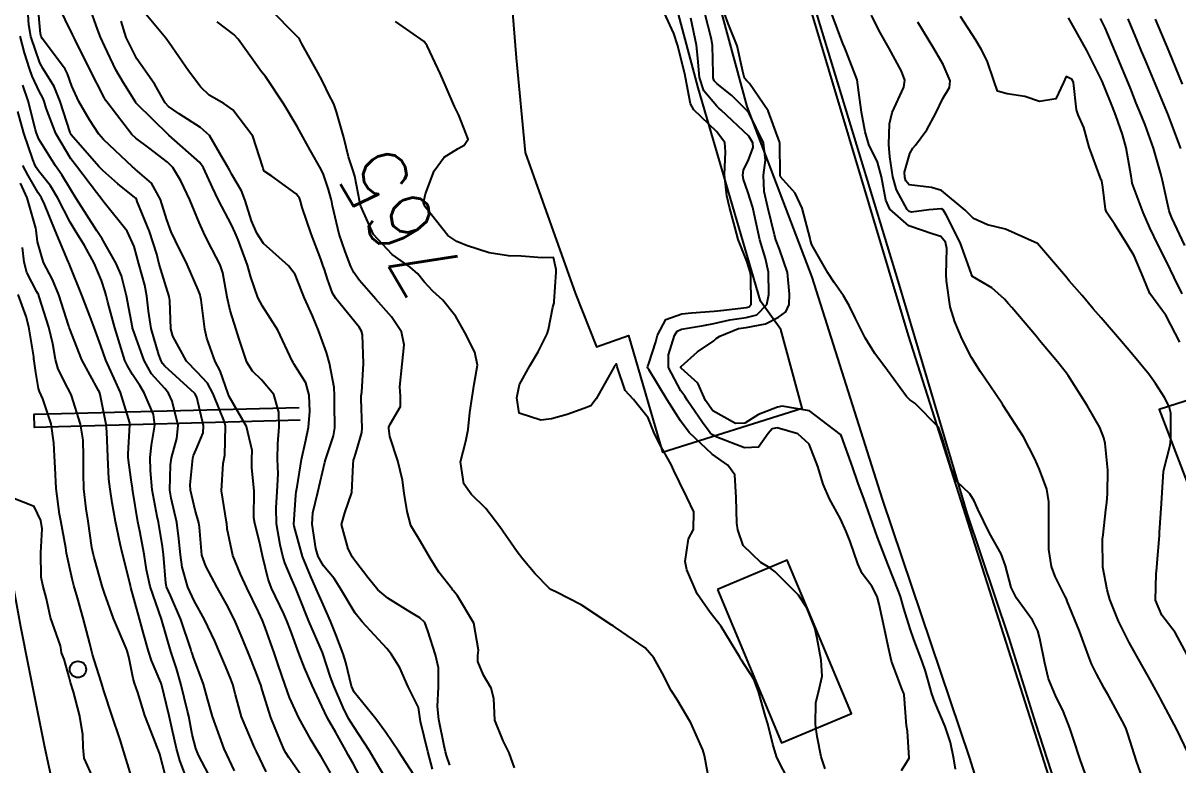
# Model space of a CAD drawing. Header units: metres. Extents: x 318500 to 325275, y 7408834 to 7428799.
# Drawn here: x 319965.3 to 320036.9, y 7411108.2 to 7411154.2 of the extents above; entities that cross this region are included whole.
import ezdxf
from ezdxf.enums import TextEntityAlignment as Align

# ---------------------------------------------------------------- set-up
doc = ezdxf.new("R2010")
doc.units = ezdxf.units.M
doc.header["$MEASUREMENT"] = 0
for name, color, linetype in [('Canaleta de Drenagem', 151, 'Continuous'), ('Cotas', 45, 'Continuous'), ('Curvas de Nivel 1m', 11, 'Continuous'), ('Curvas de Nivel 5m', 15, 'Continuous'), ('Edificações', 30, 'Continuous'), ('Linha Férrea', 20, 'Continuous'), ('Postes', 20, 'Continuous'), ('Vias Primárias', 230, 'Continuous')]:
    doc.layers.add(name, color=color, linetype=linetype)
doc.styles.add('Style-STANDARD', font='STANDARD.shx')

msp = doc.modelspace()

# ---------------------------------------------------------------- linework, layer by layer
at = {"layer": 'Canaleta de Drenagem'}
msp.add_lwpolyline([(319982.509, 7411129.544), (319966.048, 7411129.097), (319966.025, 7411129.927), (319966.08, 7411129.929), (319982.442, 7411130.344)], dxfattribs=at)
at = {"layer": 'Curvas de Nivel 1m', "flags": 128}
for points, elevation in [([(319984.393, 7411107.679), (319983.806, 7411108.693), (319983.573, 7411109.092), (319983.2, 7411109.715), (319982.435, 7411111.104), (319981.859, 7411112.355), (319981.582, 7411113.114), (319981.145, 7411114.384), (319980.891, 7411115.125), (319980.342, 7411116.706), (319980.176, 7411117.136), (319979.928, 7411117.658), (319979.202, 7411119.151), (319978.805, 7411120.004), (319978.329, 7411121.165), (319977.995, 7411122.82), (319977.96, 7411123.17), (319977.953, 7411123.219), (319977.633, 7411125.176), (319977.733, 7411126.86), (319977.807, 7411127.174), (319977.838, 7411127.388), (319977.88, 7411129.173), (319977.811, 7411129.447), (319977.114, 7411131.185), (319976.771, 7411131.844), (319976.123, 7411132.517), (319975.463, 7411133.207), (319974.622, 7411134.746), (319974.502, 7411135.217), (319974.439, 7411136.965), (319974.394, 7411137.218), (319974.196, 7411137.806), (319973.866, 7411138.884), (319973.772, 7411139.227), (319973.618, 7411139.83), (319973.164, 7411141.236), (319972.413, 7411143.102), (319972.361, 7411143.249), (319972.328, 7411143.306), (319972.271, 7411143.36), (319971.217, 7411144.204), (319970.287, 7411145.016), (319970.034, 7411145.283), (319968.319, 7411147.234), (319968.275, 7411147.301), (319968.246, 7411147.377), (319967.632, 7411149.311), (319967.267, 7411150.224), (319966.576, 7411151.327), (319966.375, 7411151.694), (319965.818, 7411153.339), (319965.693, 7411154.059), (319965.611, 7411155.342)], 758), ([(319986.217, 7411107.476), (319985.802, 7411108.256), (319985.511, 7411108.769), (319985.343, 7411109.067), (319984.723, 7411110.18), (319984.218, 7411111.084), (319983.851, 7411111.81), (319983.25, 7411113.096), (319982.781, 7411114.201), (319982.428, 7411115.105), (319981.911, 7411116.529), (319981.692, 7411117.113), (319981.502, 7411117.541), (319980.742, 7411119.128), (319980.527, 7411119.702), (319980.173, 7411121.137), (319979.983, 7411122.003), (319979.695, 7411123.145), (319979.65, 7411123.501), (319979.655, 7411125.146), (319979.518, 7411126.621), (319979.516, 7411127.148), (319979.536, 7411127.67), (319979.195, 7411129.153), (319978.108, 7411131.016), (319978.043, 7411131.171), (319977.545, 7411132.6), (319977.252, 7411133.183), (319976.719, 7411134.624), (319976.61, 7411135.193), (319976.371, 7411137.014), (319976.34, 7411137.198), (319976.311, 7411137.318), (319976.194, 7411137.638), (319975.505, 7411139.207), (319974.773, 7411140.674), (319974.513, 7411141.217), (319974.251, 7411141.965), (319973.86, 7411143.226), (319973.286, 7411144.241), (319972.289, 7411145.114), (319972.21, 7411145.172), (319972.117, 7411145.253), (319970.315, 7411146.95), (319970.032, 7411147.283), (319969.45, 7411148.172), (319968.793, 7411149.296), (319968.36, 7411150.262), (319968.086, 7411151.023), (319967.936, 7411151.307), (319966.541, 7411153.184), (319966.445, 7411153.329), (319966.402, 7411153.496), (319966.238, 7411155.333)], 759), ([(319989.792, 7411107.214), (319988.613, 7411109.022), (319987.827, 7411110.181), (319987.196, 7411111.04), (319985.865, 7411112.698), (319985.692, 7411113.063), (319985.339, 7411114.523), (319985.171, 7411115.071), (319984.715, 7411116.271), (319984.402, 7411117.083), (319983.936, 7411118.129), (319983.509, 7411119.094), (319983.149, 7411119.908), (319982.665, 7411121.103), (319982.138, 7411122.968), (319982.122, 7411123.109), (319982.237, 7411124.897), (319982.269, 7411125.108), (319982.332, 7411125.406), (319982.598, 7411127.112), (319982.862, 7411128.315), (319983.029, 7411129.106), (319983.112, 7411130.088), (319983.065, 7411131.106), (319982.869, 7411131.861), (319982.129, 7411133.047), (319982.079, 7411133.121), (319982.027, 7411133.226), (319981.134, 7411135.13), (319980.182, 7411136.621), (319979.894, 7411137.144), (319979.458, 7411138.406), (319979.238, 7411139.155), (319978.671, 7411140.726), (319978.477, 7411141.166), (319978.247, 7411141.648), (319977.457, 7411143.182), (319977.067, 7411143.977), (319976.523, 7411145.196), (319976.295, 7411145.523), (319974.365, 7411147.22), (319974.321, 7411147.261), (319973.405, 7411148.163), (319972.349, 7411149.208), (319972.318, 7411149.25), (319971.551, 7411150.451), (319971.092, 7411151.269), (319970.391, 7411152.708), (319970.128, 7411153.283), (319969.969, 7411153.722), (319969.412, 7411155.29)], 761), ([(319990.714, 7411107.911), (319990.425, 7411109.001), (319989.984, 7411110.861), (319989.964, 7411111.008), (319989.851, 7411111.742), (319989.215, 7411113.017), (319988.703, 7411114.201), (319988.181, 7411115.027), (319987.895, 7411115.39), (319986.36, 7411117.053), (319985.928, 7411117.586), (319985.045, 7411119.074), (319984.618, 7411119.742), (319983.964, 7411120.514), (319983.629, 7411121.093), (319983.485, 7411121.587), (319983.257, 7411123.097), (319983.297, 7411123.81), (319983.615, 7411125.094), (319984.049, 7411126.942), (319984.091, 7411127.089), (319984.574, 7411128.581), (319984.662, 7411129.081), (319984.646, 7411130.537), (319984.637, 7411131.082), (319984.614, 7411131.581), (319984.334, 7411133.087), (319984.14, 7411133.739), (319983.647, 7411135.098), (319983.268, 7411136.009), (319982.772, 7411137.111), (319982.609, 7411137.529), (319982.204, 7411138.57), (319981.79, 7411139.124), (319980.231, 7411140.507), (319979.817, 7411141.146), (319979.504, 7411141.898), (319979.097, 7411143.158), (319978.873, 7411143.758), (319978.286, 7411144.77), (319978.142, 7411145.026), (319978.062, 7411145.173), (319977.745, 7411145.732), (319976.881, 7411147.192), (319976.327, 7411147.698), (319975.019, 7411148.534), (319974.347, 7411148.994), (319974.145, 7411149.223), (319973.492, 7411150.364), (319972.879, 7411151.242), (319972.38, 7411151.94), (319971.717, 7411153.26), (319971.404, 7411154.276)], 762), ([(319991.802, 7411108.157), (319991.59, 7411108.765), (319991.533, 7411108.984), (319991.444, 7411109.357), (319991.115, 7411110.991), (319991.038, 7411111.806), (319991.092, 7411112.992), (319991.092, 7411114.202), (319990.912, 7411114.995), (319990.431, 7411116.483), (319990.234, 7411117.005), (319989.924, 7411117.305), (319989.216, 7411117.732), (319987.942, 7411118.517), (319987.324, 7411119.039), (319986.706, 7411119.797), (319985.967, 7411120.77), (319985.844, 7411120.937), (319985.761, 7411121.063), (319985.481, 7411121.564), (319985.082, 7411123.074), (319985.279, 7411123.803), (319985.717, 7411125.065), (319985.79, 7411126.806), (319985.828, 7411127.063), (319985.876, 7411127.239), (319986.062, 7411127.853), (319986.341, 7411128.792), (319986.363, 7411129.057), (319986.291, 7411130.874), (319986.301, 7411131.058), (319986.331, 7411131.277), (319986.431, 7411133.057), (319986.37, 7411134.845), (319986.319, 7411135.058), (319986.164, 7411135.306), (319984.723, 7411137.082), (319984.524, 7411137.416), (319984.202, 7411138.294), (319984.013, 7411138.898), (319983.945, 7411139.094), (319983.789, 7411139.523), (319983.194, 7411141.106), (319982.647, 7411142.732), (319982.54, 7411143.116), (319982.468, 7411143.314), (319982.275, 7411143.586), (319980.751, 7411144.67), (319980.288, 7411144.989), (319980.243, 7411145.094), (319980.227, 7411145.141), (319980.196, 7411145.237), (319979.576, 7411147.151), (319978.344, 7411148.778), (319977.785, 7411149.178), (319976.868, 7411149.705), (319976.36, 7411150.184), (319975.596, 7411151.208), (319974.396, 7411152.945), (319974.193, 7411153.223), (319972.939, 7411154.726)], 763), ([(319995.801, 7411108.007), (319995.471, 7411108.933), (319995.097, 7411109.662), (319994.578, 7411110.943), (319994.513, 7411112.29), (319994.364, 7411112.945), (319993.878, 7411113.751), (319993.526, 7411114.595), (319993.531, 7411114.955), (319993.566, 7411115.284), (319993.274, 7411116.96), (319992.268, 7411118.652), (319992.017, 7411118.979), (319991.989, 7411119.018), (319991.951, 7411119.058), (319991.102, 7411120.134), (319990.577, 7411121.001), (319989.985, 7411122.02), (319989.382, 7411123.016), (319989.152, 7411123.879), (319988.965, 7411125.021), (319988.855, 7411125.838), (319988.57, 7411127.032), (319988.072, 7411128.527), (319988.014, 7411129.041), (319988.016, 7411129.105), (319988.084, 7411129.308), (319988.737, 7411130.394), (319988.738, 7411131.031), (319988.703, 7411131.618), (319988.835, 7411133.029), (319988.952, 7411134.224), (319988.788, 7411135.031), (319988.174, 7411135.959), (319987.213, 7411137.05), (319986.201, 7411138.202), (319985.84, 7411138.699), (319985.665, 7411139.068), (319985.303, 7411139.994), (319984.926, 7411141.08), (319984.521, 7411142.831), (319984.477, 7411143.087), (319984.441, 7411143.257), (319984.277, 7411143.839), (319983.965, 7411144.773), (319983.816, 7411145.097), (319983.13, 7411146.286), (319982.675, 7411147.115), (319982.329, 7411147.751), (319981.491, 7411149.129), (319980.367, 7411150.845), (319980.231, 7411151.005), (319980.106, 7411151.144), (319979.39, 7411152.15), (319978.668, 7411153.166), (319978.404, 7411153.449), (319977.36, 7411154.241)], 764), ([(320013.079, 7411106.697), (320012.251, 7411108.26), (320012.056, 7411108.708), (320011.821, 7411109.467), (320011.508, 7411110.715), (320011.376, 7411111.188), (320010.94, 7411112.724), (320010.64, 7411113.491), (320009.889, 7411114.673), (320009.859, 7411114.71), (320009.841, 7411114.741), (320009.772, 7411114.861), (320008.615, 7411116.76), (320007.933, 7411117.628), (320007.13, 7411118.778), (320006.488, 7411120.262), (320006.385, 7411120.786), (320006.589, 7411122.186), (320006.901, 7411122.781), (320006.928, 7411123.869), (320006.496, 7411124.785), (320006.039, 7411125.704), (320005.681, 7411126.43), (320005.52, 7411126.798), (320004.797, 7411128.081), (320004.433, 7411128.815), (320004.093, 7411129.692), (320003.175, 7411130.834), (320002.656, 7411131.383), (320002.166, 7411132.849), (320002.133, 7411133.033), (320002.036, 7411132.947), (320001.988, 7411132.852), (320001.788, 7411132.516), (320000.875, 7411130.869), (320000.532, 7411130.445), (320000.101, 7411130.274), (319999.075, 7411129.906), (319998.091, 7411129.629), (319997.442, 7411129.558), (319996.096, 7411129.988), (319995.951, 7411130.932), (319996.118, 7411131.75), (319996.748, 7411132.921), (319997.27, 7411133.786), (319997.825, 7411134.905), (319997.906, 7411135.162), (319998.185, 7411136.555), (319998.256, 7411136.832), (319998.265, 7411136.899), (319998.377, 7411138.73), (319998.378, 7411138.898), (319998.221, 7411139.622), (319997.525, 7411139.606), (319996.222, 7411139.71), (319995.422, 7411139.742), (319994.224, 7411139.92), (319992.825, 7411140.38), (319992.235, 7411140.621), (319991.674, 7411140.988), (319990.266, 7411142.774), (319990.17, 7411143.012), (319990.276, 7411143.571), (319990.825, 7411145.002), (319991.446, 7411145.85), (319992.311, 7411146.397), (319992.686, 7411146.605), (319992.921, 7411146.974), (319992.342, 7411148.447), (319992.083, 7411148.984), (319991.562, 7411150.192), (319991.21, 7411150.997), (319990.396, 7411152.761), (319990.204, 7411153.013), (319988.418, 7411154.253)], 766), ([(320015.073, 7411107.941), (320014.825, 7411108.675), (320014.577, 7411109.93), (320014.464, 7411110.681), (320014.492, 7411112.049), (320014.653, 7411112.678), (320014.89, 7411113.685), (320014.816, 7411114.676), (320014.576, 7411116.014), (320014.419, 7411116.683), (320013.938, 7411117.923), (320013.417, 7411118.695), (320011.964, 7411120.148), (320011.643, 7411120.391), (320011.075, 7411120.723), (320009.986, 7411121.788), (320009.651, 7411122.745), (320009.591, 7411123.161), (320009.558, 7411124.747), (320009.457, 7411126.162), (320009.026, 7411126.755), (320008.06, 7411127.442), (320006.631, 7411128.784), (320006.091, 7411129.503), (320005.28, 7411130.808), (320004.129, 7411132.691), (320004.075, 7411132.766), (320004.055, 7411132.821), (320004.062, 7411132.89), (320004.134, 7411133.063), (320004.564, 7411134.406), (320004.671, 7411134.815), (320005.191, 7411135.793), (320006.18, 7411136.148), (320006.778, 7411136.194), (320008.183, 7411136.302), (320008.594, 7411136.354), (320010.187, 7411136.524), (320010.355, 7411136.571), (320010.47, 7411136.737), (320010.456, 7411138.489), (320010.425, 7411138.738), (320010.22, 7411139.399), (320009.671, 7411140.749), (320009.46, 7411141.543), (320009.142, 7411142.757), (320008.967, 7411143.45), (320008.822, 7411144.762), (320008.889, 7411146.184), (320008.845, 7411146.762), (320008.33, 7411147.445), (320006.932, 7411148.791), (320006.723, 7411149.164), (320006.408, 7411150.799), (320006.373, 7411151.012), (320005.903, 7411152.805), (320005.693, 7411153.525), (320005.088, 7411154.813)], 767), ([(320019.802, 7411107.835), (320020.279, 7411108.603), (320020.174, 7411110.266), (320020.116, 7411110.606), (320019.96, 7411112.517), (320019.942, 7411112.609), (320019.924, 7411112.662), (320019.872, 7411112.795), (320019.186, 7411114.617), (320018.976, 7411115.548), (320018.75, 7411116.622), (320018.416, 7411118.152), (320018.286, 7411118.627), (320017.956, 7411119.252), (320017.364, 7411120.039), (320017.1, 7411120.643), (320016.619, 7411122.023), (320016.362, 7411122.655), (320016.011, 7411123.424), (320015.334, 7411124.67), (320014.944, 7411125.581), (320014.615, 7411126.682), (320014.071, 7411128.064), (320013.364, 7411128.697), (320012.086, 7411129.08), (320011.782, 7411129.017), (320011.539, 7411128.718), (320010.926, 7411127.869), (320010.066, 7411127.839), (320008.349, 7411128.492), (320008.078, 7411128.638), (320007.938, 7411128.771), (320007.463, 7411129.406), (320006.513, 7411130.794), (320006.355, 7411131.039), (320006.116, 7411131.365), (320005.346, 7411132.808), (320005.343, 7411133.607), (320005.729, 7411134.804), (320005.894, 7411135.072), (320006.166, 7411135.192), (320007.531, 7411135.418), (320008.172, 7411135.541), (320009.159, 7411135.772), (320010.177, 7411135.906), (320010.838, 7411136.076), (320011.441, 7411136.727), (320011.579, 7411137.343), (320011.561, 7411138.726), (320011.376, 7411139.575), (320011.019, 7411140.732), (320010.667, 7411142.333), (320010.576, 7411142.737), (320010.28, 7411143.697), (320010.01, 7411144.467), (320009.961, 7411144.745), (320010.002, 7411145.037), (320010.304, 7411145.681), (320010.602, 7411146.451), (320010.58, 7411146.737), (320010.326, 7411147.159), (320008.628, 7411148.766), (320008.479, 7411148.895), (320008.352, 7411149.007), (320007.537, 7411149.958), (320007.276, 7411150.786), (320007.178, 7411151.998), (320007.091, 7411152.79), (320006.744, 7411154.477)], 768), ([(320023.151, 7411107.907), (320023.041, 7411108.562), (320022.83, 7411109.56), (320022.501, 7411110.57), (320021.862, 7411112.061), (320021.675, 7411112.583), (320021.291, 7411113.996), (320021.09, 7411114.592), (320020.563, 7411115.948), (320020.342, 7411116.604), (320019.939, 7411117.878), (320019.73, 7411118.612), (320019.617, 7411118.949), (320018.956, 7411120.62), (320018.291, 7411122.331), (320018.186, 7411122.628), (320018.008, 7411123.159), (320017.475, 7411124.638), (320017.089, 7411125.693), (320016.754, 7411126.649), (320016.079, 7411128.562), (320016.016, 7411128.661), (320014.102, 7411130.134), (320012.401, 7411130.412), (320012.105, 7411130.365), (320010.931, 7411129.894), (320010.089, 7411129.367), (320009.497, 7411129.341), (320008.1, 7411130.127), (320007.649, 7411130.777), (320007.173, 7411131.836), (320006.13, 7411132.769), (320006.108, 7411132.8), (320006.107, 7411132.823), (320006.131, 7411132.867), (320007.143, 7411133.787), (320008.156, 7411134.474), (320008.318, 7411134.608), (320008.539, 7411134.764), (320009.686, 7411135.229), (320010.168, 7411135.301), (320011.374, 7411135.526), (320012.178, 7411135.924), (320012.638, 7411136.259), (320012.831, 7411136.71), (320012.853, 7411137.367), (320012.735, 7411138.712), (320012.232, 7411140.156), (320012.012, 7411140.722), (320011.927, 7411141.041), (320011.521, 7411142.727), (320011.289, 7411143.721), (320011.234, 7411144.731), (320011.372, 7411145.661), (320011.247, 7411146.731), (320010.347, 7411148.549), (320010.213, 7411148.742), (320009.287, 7411149.683), (320008.366, 7411150.401), (320008.188, 7411150.592), (320008.131, 7411150.774), (320008.116, 7411151.032), (320008.074, 7411152.775), (320008.012, 7411153.17), (320007.604, 7411154.782)], 769), ([(320034.753, 7411107.359), (320034.381, 7411108.411), (320033.835, 7411110.108), (320033.726, 7411110.422), (320033.623, 7411110.643), (320032.658, 7411112.438), (320032.374, 7411112.941), (320031.884, 7411113.817), (320031.584, 7411114.453), (320031.403, 7411114.949), (320030.845, 7411116.461), (320030.078, 7411118.338), (320030.023, 7411118.469), (320029.952, 7411118.624), (320029.333, 7411119.849), (320029.095, 7411120.483), (320028.937, 7411121.534), (320028.926, 7411122.486), (320028.94, 7411123.562), (320028.945, 7411124.486), (320028.818, 7411125.268), (320028.353, 7411126.495), (320028.06, 7411127.157), (320027.356, 7411128.511), (320026.109, 7411130.457), (320026.058, 7411130.531), (320025.271, 7411131.688), (320024.693, 7411132.544), (320024.143, 7411133.43), (320023.572, 7411134.566), (320023.099, 7411135.648), (320022.817, 7411136.574), (320022.591, 7411138.191), (320022.578, 7411138.576), (320022.617, 7411140.193), (320022.52, 7411140.577), (320022.245, 7411140.928), (320021.758, 7411141.077), (320020.255, 7411141.594), (320019.078, 7411142.628), (320018.82, 7411143.176), (320018.556, 7411144.636), (320018.303, 7411145.533), (320017.783, 7411146.645), (320017.548, 7411147.431), (320017.318, 7411148.65), (320017.154, 7411149.86), (320017.053, 7411150.653), (320016.395, 7411152.36), (320016.257, 7411152.662), (320016.159, 7411152.908), (320015.495, 7411154.674)], 771), ([(320037.811, 7411108.435), (320036.882, 7411110.38), (320035.868, 7411112.284), (320035.808, 7411112.391), (320035.11, 7411113.629), (320034.672, 7411114.408), (320033.91, 7411115.776), (320033.58, 7411116.425), (320033.265, 7411117.095), (320032.722, 7411118.438), (320032.544, 7411119.03), (320032.285, 7411120.445), (320032.272, 7411122.169), (320032.301, 7411122.445), (320032.478, 7411123.989), (320032.528, 7411124.443), (320032.582, 7411124.988), (320032.6, 7411126.442), (320032.427, 7411128.093), (320032.353, 7411128.446), (320032.09, 7411129.091), (320031.31, 7411130.458), (320030.128, 7411132.315), (320030.065, 7411132.407), (320030.022, 7411132.472), (320029.463, 7411133.157), (320028.363, 7411134.497), (320028.164, 7411134.739), (320026.65, 7411136.523), (320026.435, 7411136.769), (320026.195, 7411137.049), (320025.405, 7411137.744), (320024.209, 7411138.447), (320024.143, 7411138.561), (320024.118, 7411138.654), (320023.435, 7411140.568), (320022.565, 7411142.277), (320022.377, 7411142.579), (320022.271, 7411142.64), (320021.494, 7411142.592), (320020.425, 7411142.451), (320020.268, 7411142.494), (320020.146, 7411142.612), (320019.49, 7411143.83), (320019.262, 7411144.625), (320019.072, 7411145.865), (320019.022, 7411146.629), (320019.055, 7411147.913), (320019.229, 7411148.627), (320019.95, 7411150.2), (320020.01, 7411150.615), (320019.807, 7411151.19), (320019.017, 7411152.631), (320018.416, 7411153.692), (320017.935, 7411154.645)], 772), ([(320037.063, 7411134.381), (320036.185, 7411136.066), (320035.948, 7411136.394), (320035.19, 7411137.4), (320034.777, 7411138.414), (320034.23, 7411139.739), (320033.813, 7411140.426), (320033.028, 7411141.669), (320032.51, 7411142.446), (320032.444, 7411142.62), (320032.286, 7411144.002), (320032.215, 7411144.377), (320032.185, 7411144.452), (320032.124, 7411144.621), (320031.446, 7411146.463), (320031.111, 7411147.696), (320030.751, 7411148.474), (320030.656, 7411148.778), (320030.456, 7411150.479), (320030.373, 7411150.675), (320030.012, 7411150.847), (320029.839, 7411150.485), (320029.378, 7411149.472), (320028.358, 7411149.303), (320027.454, 7411149.606), (320026.362, 7411149.779), (320025.76, 7411149.935), (320025.539, 7411150.542), (320025.108, 7411151.83), (320024.741, 7411152.555), (320024.408, 7411153.101), (320023.467, 7411154.57)], 774), ([(320037.368, 7411140.383), (320036.569, 7411142.092), (320036.444, 7411142.397), (320036.405, 7411142.532), (320036.277, 7411143.079), (320035.977, 7411144.403), (320035.877, 7411144.824), (320035.418, 7411146.409), (320034.907, 7411147.848), (320034.679, 7411148.417), (320034.358, 7411149.207), (320034.011, 7411150.07), (320033.866, 7411150.428), (320033.504, 7411151.312), (320033.038, 7411152.44), (320032.421, 7411153.867), (320032.144, 7411154.454)], 776), ([(320037.111, 7411146.388), (320036.38, 7411148.37), (320036.366, 7411148.4), (320036.35, 7411148.437), (320035.532, 7411150.408), (320034.907, 7411151.9), (320034.692, 7411152.417), (320034.41, 7411153.092), (320033.858, 7411154.429)], 777), ([(320037.228, 7411150.387), (320036.4, 7411152.4), (320035.556, 7411154.409)], 778), ([(320037.799, 7411114.464), (320036.771, 7411116.381), (320035.936, 7411117.456), (320035.557, 7411118.396), (320035.587, 7411120.016), (320035.633, 7411120.395), (320035.659, 7411120.71), (320035.788, 7411122.393), (320035.801, 7411122.595), (320035.925, 7411124.392), (320036.05, 7411126.39), (320036.457, 7411128.003), (320036.495, 7411128.386), (320036.509, 7411129.981), (320036.398, 7411130.387), (320036.116, 7411130.961), (320035.558, 7411131.832), (320035.129, 7411132.405), (320034.148, 7411133.596), (320033.437, 7411134.431), (320032.182, 7411135.884), (320031.69, 7411136.458), (320030.998, 7411137.268), (320030.207, 7411138.193), (320029.96, 7411138.482), (320028.24, 7411140.5), (320026.253, 7411141.379), (320025.142, 7411141.661), (320024.262, 7411142.042), (320023.743, 7411142.565), (320022.282, 7411143.786), (320021.67, 7411143.975), (320020.285, 7411144.143), (320020.067, 7411144.393), (320020.003, 7411144.614), (320019.985, 7411144.924), (320020.312, 7411146.082), (320020.507, 7411146.417), (320020.677, 7411146.605), (320021.381, 7411147.548), (320021.919, 7411148.586), (320022.359, 7411149.481), (320022.767, 7411150.175), (320022.821, 7411150.575), (320022.385, 7411151.589), (320021.801, 7411152.589), (320020.813, 7411154.216)], 773), ([(319982.872, 7411107.099), (319981.805, 7411108.635), (319981.622, 7411108.927), (319981.526, 7411109.114), (319981.295, 7411109.641), (319980.696, 7411111.127), (319980.16, 7411112.841), (319980.067, 7411113.137), (319980.018, 7411113.284), (319979.875, 7411113.673), (319979.463, 7411114.724), (319979.287, 7411115.149), (319978.861, 7411116.201), (319978.442, 7411117.162), (319977.935, 7411118.144), (319977.358, 7411119.176), (319976.656, 7411120.49), (319976.425, 7411121.185), (319976.269, 7411122.914), (319976.23, 7411123.188), (319976.012, 7411123.962), (319975.713, 7411125.203), (319975.695, 7411125.542), (319975.861, 7411127.202), (319975.898, 7411127.355), (319976.058, 7411127.733), (319976.503, 7411128.764), (319976.522, 7411129.193), (319976.107, 7411130.977), (319975.972, 7411131.201), (319974.127, 7411132.903), (319973.976, 7411133.07), (319973.887, 7411133.224), (319973.752, 7411133.609), (319973.284, 7411135.233), (319973.105, 7411136.307), (319973.013, 7411137.238), (319972.875, 7411137.918), (319972.519, 7411139.245), (319972.226, 7411140.323), (319971.777, 7411141.257), (319970.268, 7411143.155), (319970.171, 7411143.281), (319969.886, 7411143.671), (319968.635, 7411145.297), (319968.297, 7411145.741), (319967.36, 7411147.314), (319966.769, 7411148.898), (319966.646, 7411149.326), (319966.561, 7411149.536), (319966.356, 7411149.907), (319965.895, 7411150.866), (319965.728, 7411151.34), (319965.416, 7411152.313), (319965.156, 7411153.349)], 757), ([(319980.409, 7411107.744), (319979.809, 7411109.015), (319979.77, 7411109.101), (319979.751, 7411109.141), (319979.687, 7411109.267), (319978.88, 7411111.154), (319978.495, 7411112.526), (319978.33, 7411113.163), (319978.207, 7411113.498), (319977.881, 7411114.295), (319977.513, 7411115.174), (319977.23, 7411115.847), (319976.59, 7411117.183), (319975.937, 7411118.356), (319975.548, 7411119.196), (319975.196, 7411120.435), (319975.083, 7411121.203), (319974.997, 7411122.193), (319974.872, 7411123.207), (319974.517, 7411124.719), (319974.437, 7411125.216), (319974.482, 7411126.779), (319974.545, 7411127.215), (319974.868, 7411128.412), (319974.952, 7411129.211), (319974.585, 7411130.733), (319974.349, 7411131.218), (319974.113, 7411131.503), (319973.305, 7411132.415), (319972.843, 7411133.239), (319972.159, 7411135.157), (319972.126, 7411135.251), (319972.119, 7411135.293), (319971.745, 7411137.257), (319971.43, 7411138.49), (319971.112, 7411139.266), (319970.233, 7411140.788), (319969.913, 7411141.283), (319969.291, 7411142.253), (319968.617, 7411143.297), (319968.276, 7411143.862), (319967.73, 7411144.754), (319967.352, 7411145.314), (319966.315, 7411146.968), (319966.163, 7411147.332), (319966.102, 7411147.555), (319965.648, 7411149.341), (319965.32, 7411150.306)], 756), ([(319977.052, 7411107.177), (319976.213, 7411108.779), (319976.045, 7411109.188), (319975.823, 7411110.054), (319975.601, 7411111.194), (319975.535, 7411111.504), (319975.122, 7411113.201), (319974.837, 7411114.164), (319974.497, 7411115.211), (319973.92, 7411117.22), (319973.21, 7411119.231), (319972.995, 7411120.27), (319972.845, 7411121.237), (319972.564, 7411122.669), (319972.457, 7411123.243), (319972.133, 7411125.144), (319972.115, 7411125.249), (319972.107, 7411125.325), (319972.036, 7411125.841), (319971.864, 7411127.068), (319971.849, 7411127.253), (319971.849, 7411127.457), (319971.96, 7411129.252), (319971.948, 7411129.386), (319971.38, 7411131.261), (319970.978, 7411132.126), (319970.453, 7411133.275), (319970.143, 7411134.155), (319969.75, 7411135.284), (319969.5, 7411135.957), (319968.984, 7411137.292), (319968.209, 7411139.195), (319968.178, 7411139.269), (319968.165, 7411139.301), (319968.134, 7411139.378), (319967.331, 7411141.314), (319966.652, 7411142.937), (319966.475, 7411143.327), (319966.397, 7411143.454), (319966.273, 7411143.648), (319965.657, 7411144.712), (319965.326, 7411145.344)], 754), ([(319975.524, 7411107.194), (319975.053, 7411108.452), (319974.841, 7411109.205), (319974.561, 7411110.478), (319974.396, 7411111.212), (319973.907, 7411113.182), (319973.895, 7411113.22), (319973.89, 7411113.24), (319973.871, 7411113.284), (319973.297, 7411114.642), (319973.116, 7411115.232), (319972.809, 7411116.334), (319972.553, 7411117.241), (319972.016, 7411119.182), (319971.999, 7411119.249), (319971.988, 7411119.287), (319971.952, 7411119.471), (319971.504, 7411121.255), (319971.354, 7411121.885), (319971.058, 7411123.264), (319970.862, 7411124.423), (319970.726, 7411125.27), (319970.659, 7411125.893), (319970.593, 7411127.272), (319970.523, 7411128.823), (319970.479, 7411129.274), (319970.108, 7411131.137), (319970.066, 7411131.28), (319970.012, 7411131.38), (319968.98, 7411133.291), (319968.207, 7411135.251), (319968.191, 7411135.3), (319968.161, 7411135.386), (319967.558, 7411137.309), (319967.149, 7411138.265), (319966.603, 7411139.324), (319966.229, 7411140.596), (319966.14, 7411141.332), (319966.121, 7411141.453), (319965.587, 7411143.34), (319965.169, 7411144.236)], 753), ([(319974.15, 7411107.571), (319973.806, 7411108.855), (319973.715, 7411109.128), (319973.676, 7411109.222), (319973.584, 7411109.453), (319972.888, 7411111.234), (319972.441, 7411112.661), (319972.241, 7411113.244), (319972.156, 7411113.529), (319971.886, 7411114.875), (319971.794, 7411115.251), (319971.728, 7411115.416), (319970.936, 7411117.26), (319970.387, 7411118.822), (319970.246, 7411119.267), (319969.96, 7411120.224), (319969.73, 7411121.036), (319969.675, 7411121.274), (319969.604, 7411121.647), (319969.358, 7411123.286), (319969.239, 7411124.06), (319969.108, 7411125.289), (319969.082, 7411126.247), (319969.081, 7411127.29), (319969.048, 7411128.307), (319968.882, 7411129.292), (319968.33, 7411131.074), (319968.236, 7411131.299), (319968.112, 7411131.541), (319967.517, 7411132.702), (319967.35, 7411133.312), (319967.186, 7411134.273), (319966.926, 7411135.319), (319966.325, 7411137.191), (319966.28, 7411137.329), (319966.252, 7411137.391), (319966.192, 7411137.5), (319965.574, 7411138.71), (319965.396, 7411139.342), (319965.306, 7411140.262)], 752), ([(319972.044, 7411107.498), (319971.8, 7411108.236), (319971.496, 7411109.253), (319971.346, 7411109.726), (319970.834, 7411111.26), (319970.349, 7411112.779), (319970.196, 7411113.267), (319969.88, 7411114.236), (319969.638, 7411115.024), (319969.574, 7411115.275), (319969.475, 7411115.698), (319969.049, 7411117.283), (319968.697, 7411118.53), (319968.487, 7411119.292), (319968.381, 7411119.72), (319968.034, 7411121.299), (319967.975, 7411121.637), (319967.672, 7411123.305), (319967.595, 7411123.718), (319967.379, 7411125.31), (319967.32, 7411126.588), (319967.285, 7411127.311), (319967.239, 7411128.136), (319967.081, 7411129.315), (319966.553, 7411130.873), (319966.346, 7411131.326), (319966.292, 7411131.507), (319966.122, 7411132.507), (319966.015, 7411133.218), (319966.004, 7411133.332), (319965.997, 7411133.467), (319965.695, 7411135.337), (319965.524, 7411135.985), (319965.02, 7411137.348)], 751)]:
    msp.add_lwpolyline(points, dxfattribs=dict(at, elevation=elevation))
at = {"layer": 'Curvas de Nivel 5m', "flags": 128}
for points, elevation in [([(319987.794, 7411107.406), (319987.186, 7411108.421), (319986.813, 7411109.045), (319985.832, 7411110.536), (319985.518, 7411111.065), (319985.188, 7411111.732), (319984.597, 7411113.079), (319984.404, 7411113.611), (319983.913, 7411115.09), (319983.891, 7411115.152), (319983.059, 7411117.099), (319982.447, 7411118.601), (319982.242, 7411119.107), (319981.957, 7411119.766), (319981.554, 7411120.704), (319981.429, 7411121.118), (319981.275, 7411121.827), (319981.045, 7411123.124), (319981.018, 7411124.122), (319981.093, 7411125.124), (319981.14, 7411126.228), (319981.106, 7411127.129), (319981.119, 7411128.074), (319981.207, 7411129.129), (319981.188, 7411130.035), (319980.89, 7411131.132), (319980.119, 7411132.053), (319979.56, 7411132.584), (319979.213, 7411133.154), (319978.738, 7411134.575), (319978.555, 7411135.164), (319978.178, 7411136.353), (319977.99, 7411137.173), (319977.713, 7411138.685), (319977.544, 7411139.18), (319976.787, 7411140.636), (319976.509, 7411141.196), (319976.249, 7411141.807), (319975.674, 7411143.206), (319975.107, 7411144.386), (319974.609, 7411145.217), (319974.295, 7411145.54), (319973.12, 7411146.425), (319972.317, 7411147.024), (319972.082, 7411147.254), (319971.119, 7411148.487), (319970.52, 7411149.277), (319970.45, 7411149.377), (319970.353, 7411149.557), (319969.463, 7411151.289), (319968.534, 7411153.163), (319968.469, 7411153.299), (319968.402, 7411153.453), (319967.494, 7411155.314)], 760), ([(320007.799, 7411107.653), (320007.575, 7411108.772), (320007.472, 7411109.117), (320006.731, 7411110.781), (320005.862, 7411112.248), (320005.523, 7411112.795), (320004.954, 7411113.877), (320004.449, 7411114.812), (320003.899, 7411115.439), (320002.068, 7411116.697), (320001.919, 7411116.79), (320001.833, 7411116.851), (319999.938, 7411118.096), (319998.403, 7411118.893), (319998.089, 7411119.036), (319997.952, 7411119.134), (319997.08, 7411120.032), (319996.321, 7411120.925), (319995.977, 7411121.388), (319994.898, 7411122.941), (319994.017, 7411124.074), (319993.123, 7411124.964), (319992.658, 7411125.593), (319992.457, 7411126.974), (319992.794, 7411128.244), (319992.93, 7411128.972), (319993.041, 7411130.026), (319993.174, 7411130.969), (319993.301, 7411131.785), (319993.518, 7411132.966), (319993.351, 7411133.759), (319992.718, 7411134.974), (319992.175, 7411135.968), (319991.366, 7411136.992), (319990.748, 7411137.554), (319990.201, 7411138.132), (319989.807, 7411138.617), (319989.328, 7411139.023), (319988.222, 7411139.813), (319987.055, 7411141.052), (319986.266, 7411142.805), (319986.214, 7411143.061), (319985.897, 7411144.677), (319985.778, 7411145.068), (319985.509, 7411145.864), (319985.219, 7411147.077), (319984.759, 7411148.669), (319984.625, 7411149.086), (319984.54, 7411149.275), (319984.355, 7411149.615), (319983.869, 7411150.601), (319983.607, 7411151.101), (319982.626, 7411152.887), (319982.496, 7411153.119), (319982.402, 7411153.24), (319980.558, 7411155.139)], 765), ([(320031.51, 7411106.736), (320030.903, 7411108.459), (320030.45, 7411109.844), (320030.246, 7411110.466), (320029.855, 7411111.466), (320029.357, 7411112.478), (320028.907, 7411113.512), (320028.682, 7411114.488), (320028.388, 7411116.018), (320028.247, 7411116.495), (320027.93, 7411117.141), (320026.935, 7411118.515), (320026.604, 7411119.168), (320026.246, 7411120.526), (320025.981, 7411121.253), (320025.263, 7411122.537), (320024.535, 7411124.033), (320024.312, 7411124.547), (320024.034, 7411124.973), (320023.221, 7411125.741), (320022.876, 7411126.568), (320022.386, 7411128.265), (320022.285, 7411128.577), (320022.088, 7411129.111), (320020.637, 7411130.602), (320020.324, 7411130.819), (320020.114, 7411131.023), (320018.942, 7411132.622), (320018.146, 7411133.689), (320017.55, 7411134.646), (320016.929, 7411135.902), (320016.557, 7411136.656), (320016.196, 7411137.251), (320015.622, 7411138.086), (320015.227, 7411138.675), (320014.236, 7411140.42), (320014.154, 7411140.691), (320014.127, 7411140.807), (320013.633, 7411142.7), (320013.198, 7411143.625), (320012.289, 7411144.631), (320012.27, 7411144.72), (320012.272, 7411144.739), (320012.251, 7411146.721), (320012.242, 7411146.8), (320011.539, 7411148.728), (320010.367, 7411150.426), (320010.21, 7411150.583), (320010.073, 7411150.744), (320009.966, 7411151.156), (320009.61, 7411152.752), (320009.047, 7411154.134), (320008.817, 7411154.764)], 770), ([(320037.211, 7411137.39), (320036.715, 7411138.392), (320036.225, 7411139.387), (320035.716, 7411140.405), (320035.2, 7411141.467), (320034.784, 7411142.415), (320034.283, 7411143.753), (320034.108, 7411144.242), (320034.073, 7411144.423), (320034.038, 7411144.68), (320033.733, 7411146.429), (320033.51, 7411147.255), (320033.094, 7411148.439), (320032.889, 7411148.976), (320032.368, 7411150.258), (320032.312, 7411150.393), (320032.286, 7411150.451), (320032.226, 7411150.598), (320031.287, 7411152.467), (320030.423, 7411154.021), (320030.158, 7411154.483)], 775), ([(319978.45, 7411107.814), (319977.81, 7411109.17), (319977.073, 7411111.178), (319976.763, 7411112.274), (319976.52, 7411113.184), (319975.887, 7411114.896), (319975.81, 7411115.112), (319975.785, 7411115.192), (319975.738, 7411115.347), (319975.106, 7411117.202), (319974.473, 7411118.681), (319974.233, 7411119.216), (319974.179, 7411119.443), (319974.038, 7411121.219), (319973.978, 7411121.724), (319973.734, 7411123.224), (319973.656, 7411123.575), (319973.338, 7411125.23), (319973.242, 7411126.432), (319973.222, 7411127.232), (319973.291, 7411128.002), (319973.503, 7411129.229), (319973.422, 7411129.898), (319972.844, 7411131.239), (319972.564, 7411131.693), (319972.121, 7411132.382), (319971.799, 7411132.927), (319971.648, 7411133.257), (319971.412, 7411133.99), (319971.021, 7411135.267), (319970.585, 7411136.873), (319970.49, 7411137.275), (319970.429, 7411137.513), (319970.199, 7411138.198), (319969.741, 7411139.285), (319969.139, 7411140.378), (319968.564, 7411141.297), (319968.248, 7411141.832), (319967.494, 7411143.312), (319967.035, 7411144.076), (319966.287, 7411145.008), (319966.155, 7411145.198), (319966.085, 7411145.333), (319965.932, 7411145.699), (319965.37, 7411147.344), (319965.003, 7411148.687)], 755), ([(319969.709, 7411107.271), (319969.113, 7411108.59), (319969.051, 7411109.281), (319969.045, 7411110.058), (319968.836, 7411111.285), (319968.448, 7411112.704), (319968.271, 7411113.294), (319968.187, 7411113.609), (319967.884, 7411114.737), (319967.716, 7411115.13), (319967.696, 7411115.303), (319967.643, 7411115.555), (319967.04, 7411117.313), (319966.785, 7411118.47), (319966.559, 7411119.321), (319966.455, 7411119.823), (319966.427, 7411121.323), (319966.511, 7411122.804), (319966.442, 7411123.323), (319966.013, 7411124.201), (319964.647, 7411124.725)], 750)]:
    msp.add_lwpolyline(points, dxfattribs=dict(at, elevation=elevation))
at = {"layer": 'Edificações'}
for points in [[(320041.286, 7411108.977), (320030.06, 7411104.815), (320028.128, 7411110.746), (320026.475, 7411116.043), (320023.875, 7411123.784), (320021.663, 7411131.246), (320019.59, 7411138.193), (320014.758, 7411154.051), (320012.237, 7411162.405), (320009.156, 7411170.851), (320006.414, 7411179.234), (320004.624, 7411184.745), (320003.336, 7411189.664), (320002.441, 7411194.102), (320002.161, 7411201.424), (320002.092, 7411209.112), (320001.837, 7411221.354)], [(320049.395, 7411134.574), (320035.777, 7411130.204), (320038.112, 7411124.123)]]:
    msp.add_lwpolyline(points, dxfattribs=at)
for points in [[(319998.41, 7411180.818), (319993.388, 7411180.149), (319993.82, 7411170.679), (319993.518, 7411164.275), (319994.891, 7411164.543), (319995.897, 7411152.016), (319996.466, 7411146.149), (319999.58, 7411137.377), (320000.887, 7411134.086), (320002.862, 7411134.788), (320004.972, 7411127.56), (320013.642, 7411130.286), (320012.319, 7411135.163), (320011.053, 7411136.917), (320007.198, 7411150.153), (320004.694, 7411159.526), (320003.116, 7411165.784)], [(320008.387, 7411119.05), (320012.362, 7411109.557), (320016.693, 7411111.371), (320012.718, 7411120.863)]]:
    msp.add_lwpolyline(points, close=True, dxfattribs=at)
at = {"layer": 'Linha Férrea'}
for points in [[(320278.586, 7410637.586, 0.100983), (320172.348, 7410808.477, 0.013159), (320105.116, 7410877.284), (320077.103, 7410905.542, -0.026864), (320028.438, 7410961.98, -0.102439), (319965.896, 7411094.642, -0.053533), (319954.368, 7411181.564), (319952.78, 7411225.236, -0.009762), (319952.576, 7411330.857), (319952.634, 7411390.844), (319952.34, 7411429.828, -0.008197), (319952.807, 7411504.548, -0.011538), (319954.311, 7411568.679, -0.05682), (319977.945, 7411719.71, -0.025283), (319999.761, 7411780.131, -0.012111), (320067.92, 7411932.396)], [(320282.851, 7410638.027, 0.100687), (320180.06, 7410806.177, 0.011092), (320120.466, 7410867.672, -0.002948), (320074.601, 7410914.641, -0.012103), (320041.955, 7410951.321, -0.045686), (320001.626, 7411011.637, -0.107338), (319959.135, 7411167.149, -0.013326), (319956.166, 7411264.323), (319956.87, 7411367.641), (319956.367, 7411462.441, -0.006604), (319958.562, 7411572.592, -0.050397), (319978.275, 7411705.857, -0.036163), (320008.849, 7411791.346), (320030.524, 7411841.112, -0.005892)]]:
    msp.add_lwpolyline(points, format="xyb", dxfattribs=at)
at = {"layer": 'Postes'}
msp.add_circle((319968.733, 7411114.1), 0.509, dxfattribs=at)
at = {"layer": 'Vias Primárias'}
for points in [[(320073.602, 7411037.33), (320064.059, 7411045.511), (320054.732, 7411055.672), (320047.122, 7411064.822), (320038.587, 7411078.287), (320030.718, 7411091.031), (320027.156, 7411098.597), (320024.034, 7411108.595), (320018.625, 7411124.644), (320014.27, 7411138.409), (320010.226, 7411148.999), (320007.543, 7411158.906), (320002.699, 7411173.532), (319998.955, 7411184.582), (319997.964, 7411190.093), (319997.405, 7411198.866), (319997.27, 7411211.543, -0.018592), (319997.271, 7411236.842, 0.036164)], [(320076.211, 7411041.762, -0.016603), (320071.932, 7411045.238, -0.008463), (320062.08, 7411054.095, -0.039493), (320059.286, 7411057.139, -0.006605), (320055.755, 7411061.779), (320038.693, 7411085.795), (320036.033, 7411089.866), (320031.033, 7411100.921), (320020.237, 7411134.807), (320012.86, 7411159.442), (320007.047, 7411176.508, -0.001359), (320005.04, 7411182.455, -0.036748), (320002.541, 7411192.267, -0.049402), (320001.792, 7411201.952, 0.010746), (320001.792, 7411215.135, 0.005104)]]:
    msp.add_lwpolyline(points, format="xyb", dxfattribs=at)

# ---------------------------------------------------------------- texts
at = {"layer": 'Cotas', "style": 'Style-STANDARD'}
msp.add_text('765', height=4, rotation=120.35115, dxfattribs=at).set_placement((319988.721, 7411141.811, 765), align=Align.MIDDLE_CENTER)

doc.saveas('drawing.dxf')
